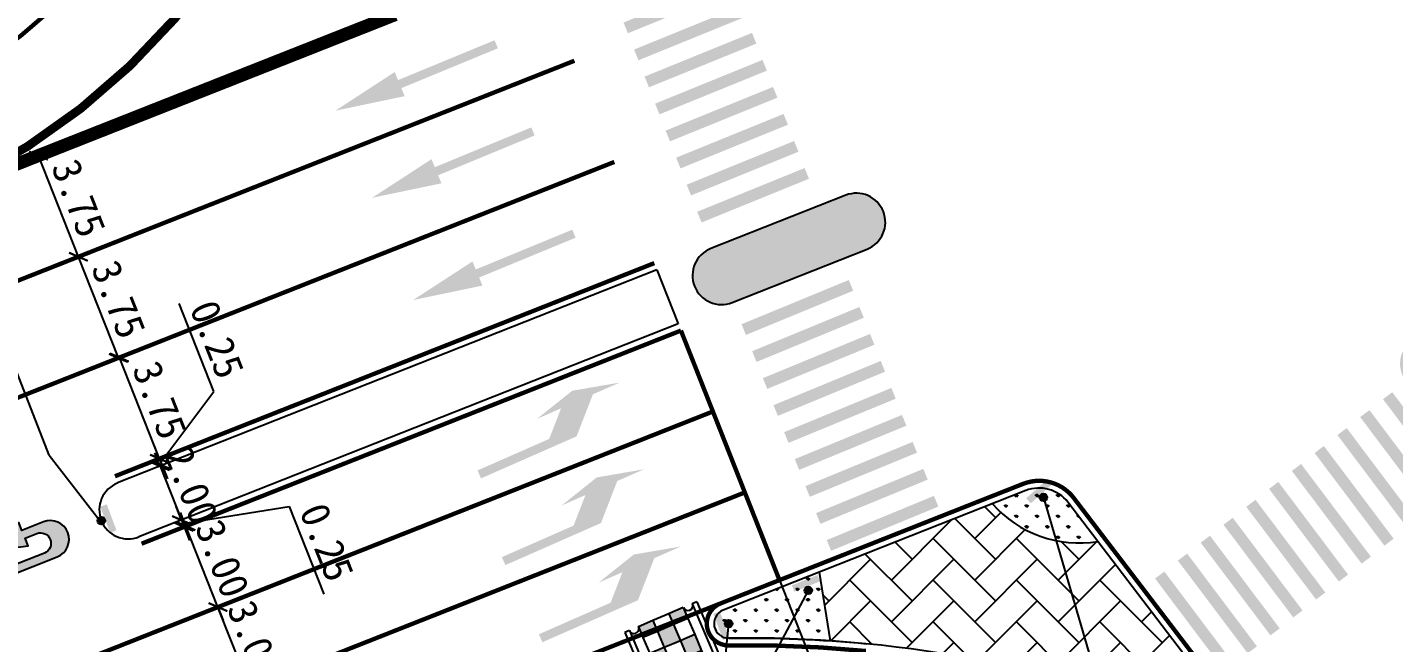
# Model space of a CAD drawing. Header units: millimetres. Extents: x 6299 to 195995, y 19522 to 226352.
# Drawn here: x 10220.62 to 10267.75, y 22395.32 to 22416.53 of the extents above; entities that cross this region are included whole.
import ezdxf

# ---------------------------------------------------------------- set-up
doc = ezdxf.new("R2010")
doc.units = ezdxf.units.MM
for name, pattern in [('DASHDOT', [25.4, 12.7, -6.35, 0, -6.35]), ('JTSS01', [6, 2, -4]), ('JTSS02', [2, 1, -1])]:
    doc.linetypes.add(name, pattern=pattern)
for name, color, linetype in [('@-交通信号', 7, 'Continuous'), ('@-交通标志', 7, 'Continuous'), ('@-地面图案', 7, 'Continuous'), ('@-设计标注', 7, 'Continuous'), ('@-道路边线', 7, 'Continuous'), ('@-隔离岛', 3, 'Continuous'), ('@-隔离栏', 7, 'Continuous'), ('RD-中线', 1, 'DASHDOT'), ('交通标志', 7, 'Continuous')]:
    doc.layers.add(name, color=color, linetype=linetype)
doc.layers.add('@-道路标线', color=255, linetype='Continuous', lineweight=0)
doc.styles.add('--黑体', font='simhei.ttf')
doc.linetypes.add('FENCELINE1', pattern='A,6.35,-2.54,[133,ltypeshp.shx,S=2.54,R=0,X=-2.54,Y=0],-2.54,25.4', length=36.83)
doc.dimstyles.new('标志标注', dxfattribs={"dimtxt": 1, "dimasz": 0.5, "dimexe": 0, "dimexo": 0, "dimgap": 0.25, "dimtad": 1, "dimzin": 0, "dimdsep": 46, "dimtxsty": '--黑体', "dimblk": 'ARCHTICK', "dimcen": 0.09, "dimadec": 0, "dimazin": 0, "dimtfac": 1, "dimtix": 1, "dimtmove": 1, "dimatfit": 0, "dimfxl": 1, "dimtolj": 1, "dimtzin": 0, "dimarcsym": 0})

# ---------------------------------------------------------------- blocks, each defined once
blk = doc.blocks.new('*U1')
at = {"layer": '@-道路边线'}
h = blk.add_hatch(color=256, dxfattribs=at)
h.dxf.hatch_style = 1
h.paths.add_polyline_path([(0.257, 4.022), (0.317, 0.023), (0.716, 0.029), (0.657, 4.028)])
blk = doc.blocks.new('*U2')
at = {"layer": '@-道路标线', "color": 0, "linetype": 'ByBlock', "lineweight": -2, "transparency": 16777216, "rotation": 291.2738774972493}
for p in [(10239.961, 22419.782, 0), (10240.324, 22418.85, 0), (10240.687, 22417.918, 0), (10241.05, 22416.986, 0), (10241.413, 22416.054, 0), (10241.776, 22415.122, 0), (10242.138, 22414.19, 0), (10242.501, 22413.259, 0), (10242.864, 22412.327, 0), (10243.227, 22411.395, 0), (10243.59, 22410.463, 0)]:
    blk.add_blockref('*U1', p, dxfattribs=at)
blk = doc.blocks.new('A$C348E0356')
at = {"layer": '交通标志', "lineweight": 15}
h = blk.add_hatch(color=1, dxfattribs=at)
h.paths.add_polyline_path([(3.003, 1.582), (2.699, 2.053), (2.346, 1.825), (2.65, 1.354)])
h.paths.add_polyline_path([(1.7, 2.828), (2.004, 2.356), (2.357, 2.584), (2.053, 3.056)])
h.paths.add_polyline_path([(2.004, 2.356), (1.473, 2.014), (1.815, 1.484), (2.346, 1.825), (2.213, 2.032)])
h.paths.add_polyline_path([(2.119, 1.012), (1.815, 1.484), (1.285, 1.142), (1.588, 0.67)])
h.paths.add_polyline_path([(1.169, 2.486), (0.639, 2.144), (0.943, 1.672), (1.473, 2.014)])
h.paths.add_polyline_path([(0.943, 1.672), (0.589, 1.444), (0.931, 0.914), (1.285, 1.142), (1.152, 1.348)])
at = {"layer": '交通标志', "lineweight": 25}
for p, q in [((1.769, 3.498), (0, 2.358)), ((1.864, 3.35), (1.769, 3.498)), ((1.864, 3.35), (0.095, 2.211)), ((2.053, 3.056), (1.7, 2.828)), ((2.357, 2.584), (2.053, 3.056)), ((1.169, 2.486), (0.639, 2.144)), ((1.7, 2.828), (1.169, 2.486)), ((1.473, 2.014), (1.169, 2.486)), ((2.004, 2.356), (1.7, 2.828)), ((2.357, 2.584), (2.004, 2.356)), ((2.699, 2.053), (2.357, 2.584)), ((0.095, 2.211), (0, 2.358)), ((0.639, 2.144), (0.285, 1.916)), ((0.943, 1.672), (0.639, 2.144)), ((1.473, 2.014), (0.943, 1.672)), ((2.004, 2.356), (1.473, 2.014)), ((1.815, 1.484), (1.473, 2.014)), ((2.346, 1.825), (2.004, 2.356)), ((2.65, 1.354), (2.213, 2.032)), ((2.699, 2.053), (2.346, 1.825)), ((3.003, 1.582), (2.566, 2.26)), ((0.589, 1.444), (0.285, 1.916)), ((0.943, 1.672), (0.589, 1.444)), ((1.285, 1.142), (0.943, 1.672)), ((1.815, 1.484), (1.285, 1.142)), ((2.119, 1.012), (1.682, 1.69)), ((2.346, 1.825), (1.815, 1.484)), ((3.003, 1.582), (2.65, 1.354)), ((0.931, 0.914), (0.589, 1.444)), ((1.235, 0.442), (0.798, 1.12)), ((1.285, 1.142), (0.931, 0.914)), ((1.588, 0.67), (1.152, 1.348)), ((3.193, 1.287), (1.425, 0.147)), ((3.288, 1.14), (1.52, 0)), ((2.119, 1.012), (1.588, 0.67)), ((2.65, 1.354), (2.119, 1.012)), ((3.288, 1.14), (3.193, 1.287)), ((1.588, 0.67), (1.235, 0.442)), ((1.52, 0), (1.425, 0.147))]:
    blk.add_line(p, q, dxfattribs=at)
for centre, major_axis, start_param, end_param in [((1.959, 3.203), (0.013, 0.175), 0.648166, 3.789759), ((0.19, 2.063), (-0.175, 0.013), 2.218962, 5.360555), ((3.098, 1.434), (-0.175, 0.013), -0.92263, 2.218962), ((1.33, 0.295), (0.013, 0.175), 3.789759, 6.931351)]:
    blk.add_ellipse(centre, major_axis=major_axis, ratio=1, start_param=start_param, end_param=end_param, dxfattribs=at)
blk = doc.blocks.new('A$C4D5C2BD2')
at = {"layer": '@-交通信号', "linetype": 'ByBlock', "lineweight": -3}
h = blk.add_hatch(color=14, dxfattribs=at)
edge = h.paths.add_edge_path()
edge.add_line((0.981, 0.31), (0.905, 0.534))
edge.add_line((0.905, 0.534), (0.001, 0.223))
edge.add_line((0.001, 0.223), (0.077, 0))
edge.add_line((0.077, 0), (0.981, 0.31))
blk.add_hatch(color=14, dxfattribs=at).paths.add_polyline_path([(0.557, 0.515, 1), (0.292, 0.515, 1)])
at = {"layer": '@-交通信号', "color": 14}
blk.add_circle((0.425, 0.515, 363.651), 0.132, dxfattribs=at)
blk = doc.blocks.new('A$C61B13433')
at = {"layer": '@-交通标志', "linetype": 'ByBlock', "lineweight": -3}
for points in [[(0.132, 0, 1), (-0.132, 0, 1)], [(0.544, -0.235), (0.48, -0.008), (-0.44, -0.267), (-0.376, -0.495)]]:
    blk.add_hatch(color=14, dxfattribs=at).paths.add_polyline_path(points)
at = {"layer": '@-交通标志', "color": 14}
blk.add_circle((0, 0), 0.132, dxfattribs=at)
blk = doc.blocks.new('A$C3C3D2F93')
at = {"layer": '@-交通信号', "linetype": 'ByBlock', "lineweight": -3}
for points in [[(0.637, 0.384, 1), (0.372, 0.384, 1)], [(0.956, 0), (0.961, 0.236), (0.005, 0.257), (0, 0.022)]]:
    blk.add_hatch(color=14, dxfattribs=at).paths.add_polyline_path(points)
at = {"layer": '@-交通信号', "color": 14}
blk.add_circle((0.504, 0.384), 0.132, dxfattribs=at)
blk = doc.blocks.new('*U45')
at = {"layer": '@-道路边线'}
h = blk.add_hatch(color=256, dxfattribs=at)
h.dxf.hatch_style = 1
h.paths.add_polyline_path([(0.257, 4.022), (0.317, 0.023), (0.716, 0.029), (0.657, 4.028)])
blk = doc.blocks.new('*U46')
at = {"layer": '@-道路标线', "color": 0, "linetype": 'ByBlock', "lineweight": -2, "transparency": 16777216, "rotation": 291.544592165372}
for p in [(10245.118, 22406.585, 0), (10245.485, 22405.655, 0), (10245.852, 22404.725, 0), (10246.22, 22403.795, 0), (10246.587, 22402.864, 0), (10246.954, 22401.934, 0), (10247.321, 22401.004, 0), (10247.689, 22400.074, 0), (10248.056, 22399.144, 0)]:
    blk.add_blockref('*U45', p, dxfattribs=at)
blk = doc.blocks.new('*U47')
at = {"layer": '@-道路边线'}
h = blk.add_hatch(color=256, dxfattribs=at)
h.dxf.hatch_style = 1
h.paths.add_polyline_path([(0.888, 0.015), (0.972, 4.014), (0.572, 4.022), (0.488, 0.023)])
blk = doc.blocks.new('*U48')
at = {"layer": '@-道路标线', "color": 0, "linetype": 'ByBlock', "lineweight": -2, "transparency": 16777216}
for p, rotation in [((10269.416, 22400.199, 0), 38.18406423180644), ((10268.63, 22399.581, 0), 38.18406423180644), ((10267.844, 22398.963, 0), 38.18406423180644), ((10267.058, 22398.345, 0), 38.18406423180644), ((10266.272, 22397.726, 0), 38.18406423180644), ((10265.486, 22397.108, 0), 38.1840642318085), ((10264.7, 22396.49, 0), 38.18406423180644), ((10263.914, 22395.872, 0), 38.18406423180644), ((10263.128, 22395.254, 0), 38.18406423180644), ((10262.342, 22394.635, 0), 38.18406423180644), ((10261.556, 22394.017, 0), 38.18406423180644)]:
    blk.add_blockref('*U47', p, dxfattribs=dict(at, rotation=rotation))
blk = doc.blocks.new('_ArchTick')
at = {"color": 0, "linetype": 'ByBlock', "const_width": 0.15}
blk.add_lwpolyline([(-0.5, -0.5), (0.5, 0.5)], dxfattribs=at)
blk = doc.blocks.new('*D67')
at = {"layer": '@-设计标注', "color": 0, "lineweight": -2, "ltscale": 1.5, "transparency": 16777216}
for p, q in [((10246.564, 22397.477), (10249.792, 22389.304)), ((10227.962, 22390.13), (10231.19, 22381.957)), ((10249.792, 22389.304), (10231.19, 22381.957))]:
    blk.add_line(p, q, dxfattribs=at)
at = {"layer": 'Defpoints', "color": 0, "ltscale": 1.5, "transparency": 16777216}
for p in [(10246.564, 22397.477, 0), (10227.962, 22390.13, 0), (10231.19, 22381.957)]:
    blk.add_point(p, dxfattribs=at)
at = {"layer": '@-设计标注', "color": 0, "lineweight": -2, "ltscale": 1.5, "transparency": 16777216, "xscale": 0.5, "yscale": 0.5, "zscale": 0.5}
for p, rotation in [((10249.792, 22389.304), 21.55299217260874), ((10231.19, 22381.957), 201.5529921726087)]:
    blk.add_blockref('_ArchTick', p, dxfattribs=dict(at, rotation=rotation))
at = {"layer": '@-设计标注', "color": 0, "ltscale": 1.5, "transparency": 16777216, "insert": (10240.214, 22386.333), "char_height": 1, "attachment_point": 5, "rotation": 21.553, "style": '--黑体'}
blk.add_mtext('\\A1;20.00', dxfattribs=at)
blk = doc.blocks.new('6米调头箭头')
at = {"layer": '@-地面图案'}
blk.add_hatch(color=256, dxfattribs=at).paths.add_polyline_path([(5.1, -0.187, 1), (5.1, 1.613), (4, 1.613), (4, 2.013), (1.6, 1.413), (4, 0.813), (4, 1.213), (4.6, 1.213, -1), (4.6, 0.213), (0, 0.213), (0, -0.187)])
at = {"layer": '@-地面图案', "flags": 128}
blk.add_lwpolyline([(0, -0.187), (5.1, -0.187, 1), (5.1, 1.613), (4, 1.613), (4, 2.013), (1.6, 1.413), (4, 0.813), (4, 1.213), (4.6, 1.213, -1), (4.6, 0.213), (0, 0.213)], format="xyb", close=True, dxfattribs=at)
blk = doc.blocks.new('*D88')
at = {"layer": '@-设计标注', "color": 0, "lineweight": -2, "ltscale": 1.5, "transparency": 16777216}
for p, q in [((10227.198, 22396.548), (10227.014, 22397.013)), ((10228.302, 22393.758), (10227.198, 22396.548)), ((10228.302, 22393.758), (10228.487, 22393.293))]:
    blk.add_line(p, q, dxfattribs=at)
at = {"layer": 'Defpoints', "color": 0, "ltscale": 1.5, "transparency": 16777216}
for p in [(10227.198, 22396.548), (10227.198, 22396.548), (10228.302, 22393.758)]:
    blk.add_point(p, dxfattribs=at)
at = {"layer": '@-设计标注', "color": 0, "lineweight": -2, "ltscale": 1.5, "transparency": 16777216, "xscale": 0.5, "yscale": 0.5, "zscale": 0.5}
for p, rotation in [((10227.198, 22396.548), 291.6005007305058), ((10228.302, 22393.758), 111.6005007305058)]:
    blk.add_blockref('_ArchTick', p, dxfattribs=dict(at, rotation=rotation))
at = {"layer": '@-设计标注', "color": 0, "ltscale": 1.5, "transparency": 16777216, "insert": (10228.453, 22395.431), "char_height": 1, "attachment_point": 5, "rotation": 291.6005, "style": '--黑体'}
blk.add_mtext('\\A1;3.00', dxfattribs=at)
blk = doc.blocks.new('*D89')
at = {"layer": '@-设计标注', "color": 0, "lineweight": -2, "ltscale": 1.5, "transparency": 16777216}
for p, q in [((10226.096, 22399.338), (10225.912, 22399.803)), ((10227.198, 22396.548), (10226.096, 22399.338)), ((10227.198, 22396.548), (10227.382, 22396.083))]:
    blk.add_line(p, q, dxfattribs=at)
at = {"layer": 'Defpoints', "color": 0, "ltscale": 1.5, "transparency": 16777216}
for p in [(10226.096, 22399.338, 0), (10226.096, 22399.338), (10227.198, 22396.548)]:
    blk.add_point(p, dxfattribs=at)
at = {"layer": '@-设计标注', "color": 0, "lineweight": -2, "ltscale": 1.5, "transparency": 16777216, "xscale": 0.5, "yscale": 0.5, "zscale": 0.5}
for p, rotation in [((10226.096, 22399.338), 291.552992172616), ((10227.198, 22396.548), 111.552992172616)]:
    blk.add_blockref('_ArchTick', p, dxfattribs=dict(at, rotation=rotation))
at = {"layer": '@-设计标注', "color": 0, "ltscale": 1.5, "transparency": 16777216, "insert": (10227.35, 22398.22), "char_height": 1, "attachment_point": 5, "rotation": 291.553, "style": '--黑体'}
blk.add_mtext('\\A1;3.00', dxfattribs=at)
blk = doc.blocks.new('*D90')
at = {"layer": '@-设计标注', "color": 0, "lineweight": -2, "ltscale": 1.5, "transparency": 16777216}
blk.add_line((10225.178, 22401.663), (10223.8, 22405.151), dxfattribs=at)
at = {"layer": 'Defpoints', "color": 0, "ltscale": 1.5, "transparency": 16777216}
for p in [(10223.8, 22405.151, 0), (10223.8, 22405.151), (10225.178, 22401.663, 0)]:
    blk.add_point(p, dxfattribs=at)
at = {"layer": '@-设计标注', "color": 0, "lineweight": -2, "ltscale": 1.5, "transparency": 16777216, "xscale": 0.5, "yscale": 0.5, "zscale": 0.5}
for p, rotation in [((10223.8, 22405.151), 111.5529921726113), ((10225.178, 22401.663), 291.5529921726113)]:
    blk.add_blockref('_ArchTick', p, dxfattribs=dict(at, rotation=rotation))
at = {"layer": '@-设计标注', "color": 0, "ltscale": 1.5, "transparency": 16777216, "insert": (10225.186, 22403.682), "char_height": 1, "attachment_point": 5, "rotation": 291.553, "style": '--黑体'}
blk.add_mtext('\\A1;3.75', dxfattribs=at)
blk = doc.blocks.new('*D91')
at = {"layer": '@-设计标注', "color": 0, "lineweight": -2, "ltscale": 1.5, "transparency": 16777216}
for p, q in [((10222.422, 22408.639), (10222.386, 22408.624)), ((10223.763, 22405.136), (10222.386, 22408.624)), ((10223.8, 22405.151), (10223.763, 22405.136))]:
    blk.add_line(p, q, dxfattribs=at)
at = {"layer": 'Defpoints', "color": 0, "ltscale": 1.5, "transparency": 16777216}
for p in [(10222.386, 22408.624), (10222.422, 22408.639, 0), (10223.8, 22405.151)]:
    blk.add_point(p, dxfattribs=at)
at = {"layer": '@-设计标注', "color": 0, "lineweight": -2, "ltscale": 1.5, "transparency": 16777216, "xscale": 0.5, "yscale": 0.5, "zscale": 0.5}
for p, rotation in [((10222.386, 22408.624), 111.5529921726059), ((10223.763, 22405.136), 291.5529921726059)]:
    blk.add_blockref('_ArchTick', p, dxfattribs=dict(at, rotation=rotation))
at = {"layer": '@-设计标注', "color": 0, "ltscale": 1.5, "transparency": 16777216, "insert": (10223.772, 22407.156), "char_height": 1, "attachment_point": 5, "rotation": 291.553, "style": '--黑体'}
blk.add_mtext('\\A1;3.75', dxfattribs=at)
blk = doc.blocks.new('*D92')
at = {"layer": '@-设计标注', "color": 0, "lineweight": -2, "ltscale": 1.5, "transparency": 16777216}
blk.add_line((10222.386, 22408.624), (10221.008, 22412.112), dxfattribs=at)
at = {"layer": 'Defpoints', "color": 0, "ltscale": 1.5, "transparency": 16777216}
for p in [(10221.008, 22412.112, 0), (10221.008, 22412.112), (10222.386, 22408.624)]:
    blk.add_point(p, dxfattribs=at)
at = {"layer": '@-设计标注', "color": 0, "lineweight": -2, "ltscale": 1.5, "transparency": 16777216, "xscale": 0.5, "yscale": 0.5, "zscale": 0.5}
for p, rotation in [((10221.008, 22412.112), 111.5529921725963), ((10222.386, 22408.624), 291.5529921725963)]:
    blk.add_blockref('_ArchTick', p, dxfattribs=dict(at, rotation=rotation))
at = {"layer": '@-设计标注', "color": 0, "ltscale": 1.5, "transparency": 16777216, "insert": (10222.394, 22410.644), "char_height": 1, "attachment_point": 5, "rotation": 291.553, "style": '--黑体'}
blk.add_mtext('\\A1;3.75', dxfattribs=at)
blk = doc.blocks.new('*D111')
at = {"layer": '@-隔离栏', "color": 0, "lineweight": -2, "ltscale": 1.5, "transparency": 16777216}
for p, q in [((10225.205, 22401.405), (10225.021, 22401.87)), ((10225.205, 22401.405), (10225.94, 22399.545)), ((10225.94, 22399.545), (10226.123, 22399.08))]:
    blk.add_line(p, q, dxfattribs=at)
at = {"layer": 'Defpoints', "color": 0, "ltscale": 1.5, "transparency": 16777216}
for p in [(10225.205, 22401.405, 0), (10225.94, 22399.545, 0), (10225.94, 22399.545)]:
    blk.add_point(p, dxfattribs=at)
at = {"layer": '@-隔离栏', "color": 0, "lineweight": -2, "ltscale": 1.5, "transparency": 16777216, "xscale": 0.5, "yscale": 0.5, "zscale": 0.5}
for p, rotation in [((10225.205, 22401.405), 291.5529921726067), ((10225.94, 22399.545), 111.5529921726067)]:
    blk.add_blockref('_ArchTick', p, dxfattribs=dict(at, rotation=rotation))
at = {"layer": '@-隔离栏', "color": 0, "ltscale": 1.5, "transparency": 16777216, "insert": (10226.275, 22400.753), "char_height": 1, "attachment_point": 5, "rotation": 291.553, "style": '--黑体'}
blk.add_mtext('\\A1;2.00', dxfattribs=at)
blk = doc.blocks.new('*D112')
at = {"layer": '@-隔离栏', "color": 0, "lineweight": -2, "ltscale": 1.5, "transparency": 16777216}
for p, q in [((10227.061, 22403.984), (10225.866, 22407.01)), ((10225.225, 22401.547), (10227.061, 22403.984)), ((10225.179, 22401.664), (10224.995, 22402.129)), ((10225.113, 22401.638), (10225.179, 22401.664)), ((10225.179, 22401.664), (10225.271, 22401.431)), ((10225.179, 22401.664), (10225.271, 22401.431)), ((10225.205, 22401.405), (10225.271, 22401.431)), ((10225.271, 22401.431), (10225.455, 22400.966))]:
    blk.add_line(p, q, dxfattribs=at)
at = {"layer": 'Defpoints', "color": 0, "ltscale": 1.5, "transparency": 16777216}
for p in [(10225.113, 22401.638), (10225.271, 22401.431), (10225.205, 22401.405)]:
    blk.add_point(p, dxfattribs=at)
at = {"layer": '@-隔离栏', "color": 0, "lineweight": -2, "ltscale": 1.5, "transparency": 16777216, "xscale": 0.5, "yscale": 0.5, "zscale": 0.5}
for p, rotation in [((10225.179, 22401.664), 291.5529921720881), ((10225.271, 22401.431), 111.5529921720881)]:
    blk.add_blockref('_ArchTick', p, dxfattribs=dict(at, rotation=rotation))
at = {"layer": '@-隔离栏', "color": 0, "ltscale": 1.5, "transparency": 16777216, "insert": (10227.166, 22405.775), "char_height": 1, "attachment_point": 5, "rotation": 291.553, "style": '--黑体'}
blk.add_mtext('\\A1;0.25', dxfattribs=at)
blk = doc.blocks.new('*D113')
at = {"layer": '@-隔离栏', "color": 0, "lineweight": -2, "ltscale": 1.5, "transparency": 16777216}
for p, q in [((10225.94, 22399.545), (10225.756, 22400.01)), ((10225.986, 22399.429), (10229.651, 22400.016)), ((10229.651, 22400.016), (10230.846, 22396.991)), ((10225.94, 22399.545), (10226.031, 22399.312)), ((10225.94, 22399.545), (10226.031, 22399.312)), ((10226.031, 22399.312), (10226.215, 22398.847))]:
    blk.add_line(p, q, dxfattribs=at)
at = {"layer": 'Defpoints', "color": 0, "ltscale": 1.5, "transparency": 16777216}
for p in [(10225.94, 22399.545), (10226.031, 22399.312), (10226.031, 22399.312)]:
    blk.add_point(p, dxfattribs=at)
at = {"layer": '@-隔离栏', "color": 0, "lineweight": -2, "ltscale": 1.5, "transparency": 16777216, "xscale": 0.5, "yscale": 0.5, "zscale": 0.5}
for p, rotation in [((10225.94, 22399.545), 291.5529921729256), ((10226.031, 22399.312), 111.5529921729256)]:
    blk.add_blockref('_ArchTick', p, dxfattribs=dict(at, rotation=rotation))
at = {"layer": '@-隔离栏', "color": 0, "ltscale": 1.5, "transparency": 16777216, "insert": (10230.952, 22398.781), "char_height": 1, "attachment_point": 5, "rotation": 291.553, "style": '--黑体'}
blk.add_mtext('\\A1;0.25', dxfattribs=at)
blk = doc.blocks.new('A$C3483784A')
at = {"layer": '@-交通标志', "linetype": 'ByBlock', "lineweight": -3}
h = blk.add_hatch(color=14, dxfattribs=at)
edge = h.paths.add_edge_path()
edge.add_line((0, 0.01), (0.236, 0))
edge.add_line((0.236, 0), (0.278, 0.955))
edge.add_line((0.278, 0.955), (0.042, 0.965))
edge.add_line((0.042, 0.965), (0, 0.01))
blk.add_hatch(color=14, dxfattribs=at).paths.add_polyline_path([(0.261, 0.454, 1), (0.526, 0.454, 1)])
at = {"layer": '@-交通标志', "color": 14}
blk.add_circle((0.394, 0.454), 0.132, dxfattribs=at)

msp = doc.modelspace()

# ---------------------------------------------------------------- hatches: boundary and pattern name
at = {"layer": '@-道路标线', "linetype": 'Continuous'}
for points in [[(10236.795, 22415.949), (10236.737, 22416.087), (10233.409, 22414.714), (10233.295, 22414.992), (10231.248, 22413.66), (10233.638, 22414.16), (10233.524, 22414.437), (10236.852, 22415.81)], [(10238.062, 22412.945), (10238.004, 22413.084), (10234.677, 22411.711), (10234.562, 22411.988), (10232.515, 22410.657), (10234.905, 22411.156), (10234.791, 22411.433), (10238.119, 22412.806)], [(10239.476, 22409.42), (10239.419, 22409.558), (10236.091, 22408.186), (10235.976, 22408.463), (10233.929, 22407.132), (10236.32, 22407.631), (10236.205, 22407.908), (10239.533, 22409.281)]]:
    msp.add_hatch(color=7, dxfattribs=at).paths.add_polyline_path(points)
at = {"layer": '@-道路标线', "linetype": 'Continuous', "extrusion": (4.62468e-17, -1.33646e-16, -1)}
for points in [[(-10236.21, 22401.121), (-10236.15, 22401.259), (-10238.622, 22402.345), (-10239.032, 22403.4), (-10238.208, 22403.038), (-10239.42, 22404.007), (-10241.046, 22404.285), (-10240.131, 22403.883), (-10239.566, 22402.433), (-10236.271, 22400.984)], [(-10237.051, 22398.132), (-10236.991, 22398.27), (-10239.462, 22399.356), (-10239.873, 22400.411), (-10239.049, 22400.049), (-10240.261, 22401.018), (-10241.887, 22401.296), (-10240.971, 22400.894), (-10240.407, 22399.444), (-10237.111, 22397.995)], [(-10238.328, 22395.474), (-10238.267, 22395.611), (-10240.739, 22396.698), (-10241.149, 22397.752), (-10240.326, 22397.39), (-10241.538, 22398.36), (-10243.163, 22398.637), (-10242.248, 22398.235), (-10241.684, 22396.785), (-10238.388, 22395.336)]]:
    msp.add_hatch(color=7, dxfattribs=at).paths.add_polyline_path(points)
at = {"layer": '@-隔离岛', "ltscale": 1.5}
h = msp.add_hatch(dxfattribs=at)
h.set_pattern_fill('ANGLE', color=30, scale=0.05)
h.set_pattern_definition([(360, (0, 0), (1e-11, 0.34925), [0.254, -0.09525]), (90, (0, 0), (-0.34925, 1e-11), [0.254, -0.09525])])
h.paths.add_polyline_path([(10247.637, 22438.405, 0.993192), (10244.863, 22436.712, 0.003416), (10244.874, 22436.693, 0.003028), (10247.522, 22432.477, 1), (10250.295, 22434.172, -0.003064)])
h.paths.add_polyline_path([(10268.505, 22405.828, 0.468249), (10268.178, 22404.327, 0.002475), (10270.621, 22401.083, 0.47032), (10272.163, 22401.083, -0.003662)])
h.paths.add_polyline_path([(10269.757, 22405.556, 0.362167), (10268.505, 22405.828, 0.003662), (10272.163, 22401.083, 0.360248), (10272.163, 22402.36, -0.00245)])
h.paths.add_polyline_path([(10250.209, 22409.937, 0.490314), (10248.85, 22410.744), (10244.199, 22408.907, 0.490314), (10243.758, 22407.389)])
h.paths.add_polyline_path([(10249.584, 22408.884, 0.341999), (10250.209, 22409.937), (10243.758, 22407.389, 0.341999), (10244.934, 22407.047)])
h = msp.add_hatch(dxfattribs=at)
h.set_pattern_fill('GRASS', color=256, scale=0.02, angle=-2e-09, style=0)
h.paths.add_polyline_path([(10256.513, 22400.16, 0.335556), (10255.06, 22400.564), (10253.905, 22400.108, 0.16299), (10256.104, 22398.836), (10255.704, 22400.202, -0.500516), (10255.534, 22400.329, -1), (10255.799, 22400.329, -0.332875), (10255.704, 22400.202), (10256.104, 22398.836, 0.090769), (10257.545, 22398.808)])
h.paths.add_polyline_path([(10247.494, 22397.006, -0.276871), (10247.424, 22397.123, -1), (10247.689, 22397.123, -0.56633), (10247.494, 22397.006), (10246.671, 22395.465, -0.009692), (10248.307, 22395.387), (10247.935, 22397.75), (10244.624, 22396.442, 0.786554), (10244.758, 22395.479), (10244.795, 22395.845, -0.385371), (10244.675, 22395.977, -1), (10244.94, 22395.977, -0.443657), (10244.795, 22395.845), (10244.758, 22395.479, 0.027883), (10244.814, 22395.477, -0.01099), (10246.671, 22395.465)])
h = msp.add_hatch(dxfattribs=at)
h.set_pattern_fill('AR-HBONE', color=30, scale=0.01, angle=-2e-09, style=0)
h.paths.add_polyline_path([(10256.104, 22398.836, -0.16299), (10253.905, 22400.108), (10247.935, 22397.75), (10248.307, 22395.387, -0.05613), (10257.612, 22393.701)])
h.paths.add_polyline_path([(10257.545, 22398.808, -0.090769), (10256.104, 22398.836), (10257.612, 22393.701, -0.011489), (10259.458, 22393.1), (10259.3, 22395.444, -0.434081), (10259.158, 22395.577, -1), (10259.423, 22395.577, -0.394621), (10259.3, 22395.444), (10259.458, 22393.1, -0.011302), (10261.245, 22392.427, 0.762322), (10261.829, 22393.195)])

# ---------------------------------------------------------------- linework, layer by layer
at = {"layer": '@-交通信号', "linetype": 'Continuous'}
msp.add_line((10255.666, 22400.329), (10264.944, 22368.713), dxfattribs=at)
at = {"layer": '@-交通信号', "linetype": 'Continuous', "lineweight": -3}
msp.add_line((10247.556, 22397.123), (10236.407, 22376.24), dxfattribs=at)
at = {"layer": '@-交通标志', "color": 0, "lineweight": -3}
msp.add_line((10221.377, 22401.786), (10219.143, 22407.506), dxfattribs=at)
at = {"layer": '@-交通标志'}
for p, q in [((10221.377, 22401.786), (10223.155, 22399.483, 0)), ((10244.808, 22395.977, 0), (10242.033, 22368.175))]:
    msp.add_line(p, q, dxfattribs=at)
at = {"layer": '@-道路标线', "color": 7, "linetype": 'Continuous', "const_width": 0.15, "elevation": 0, "flags": 128}
for points in [[(10215.441, 22413.407, 0.457015), (10225.449, 22441.948)], [(10267.452, 22434.865, 0.020501), (10286.427, 22408.833)], [(10216.635, 22410.385, 0.220977), (10230.129, 22424.592, 0.220977)], [(10261.152, 22392.195, 0.762322), (10262.028, 22393.346), (10256.712, 22400.311, 0.335556), (10254.968, 22400.796), (10244.532, 22396.674, 0.834182), (10244.82, 22395.227, -0.02818), (10249.546, 22395.034)]]:
    msp.add_lwpolyline(points, format="xyb", dxfattribs=at)
at = {"layer": '@-道路标线', "color": 7, "linetype": 'JTSS02', "ltscale": 1.5, "const_width": 0.45, "elevation": 0, "flags": 128}
msp.add_lwpolyline([(10233.312, 22416.972), (10216.635, 22410.385)], dxfattribs=at)
at = {"layer": '@-道路标线', "color": 7, "linetype": 'JTSS01', "const_width": 0.15, "elevation": 0, "flags": 128}
for points in [[(10239.492, 22415.381), (10132.75, 22373.22)], [(10240.87, 22411.893), (10134.128, 22369.732)], [(10225.666, 22395.943), (10207.065, 22388.595)]]:
    msp.add_lwpolyline(points, dxfattribs=at)
at = {"layer": '@-道路标线', "color": 7, "linetype": 'Continuous', "const_width": 0.15, "elevation": 0, "flags": 128}
for points in [[(10242.247, 22408.405), (10223.646, 22401.058)], [(10243.166, 22406.08), (10224.564, 22398.733)], [(10246.564, 22397.477), (10243.166, 22406.08)], [(10244.268, 22403.29), (10225.666, 22395.943)], [(10245.37, 22400.5), (10226.768, 22393.152)], [(10239.961, 22394.869), (10244.532, 22396.674)]]:
    msp.add_lwpolyline(points, dxfattribs=at)
at = {"layer": '@-隔离栏', "color": 4, "linetype": 'FENCELINE1', "ltscale": 0.1, "const_width": 0.3, "elevation": 0, "flags": 128}
msp.add_lwpolyline([(10216.635, 22410.385, 0.220977), (10230.129, 22424.592, 0.220977)], format="xyb", dxfattribs=at)
at = {"layer": 'RD-中线', "color": 32, "linetype": 'Continuous', "true_color": 0xcd6928, "elevation": 0}
msp.add_lwpolyline([(10249.584, 22408.884, 1), (10248.85, 22410.744), (10244.199, 22408.907, 1), (10244.934, 22407.047)], format="xyb", close=True, dxfattribs=at)
at = {"layer": 'RD-中线', "color": 3, "linetype": 'Continuous', "elevation": 0}
for points in [[(10242.339, 22408.173), (10223.738, 22400.826)], [(10242.339, 22408.173), (10243.074, 22406.313)], [(10243.074, 22406.313), (10224.472, 22398.965)], [(10247.935, 22397.75), (10248.307, 22395.387)]]:
    msp.add_lwpolyline(points, dxfattribs=at)
for points in [[(10261.245, 22392.427, 0.762322), (10261.829, 22393.195), (10256.513, 22400.16, 0.335556), (10255.06, 22400.564), (10244.624, 22396.442, 0.834182), (10244.816, 22395.477, -0.02818), (10249.57, 22395.283, -0.02818)], [(10261.244, 22392.428, 0.099857), (10244.816, 22395.477, 0.099857)]]:
    msp.add_lwpolyline(points, format="xyb", dxfattribs=at)
at = {"layer": 'RD-中线', "color": 3, "linetype": 'Continuous'}
for centre, radius, start, end in [((10224.105, 22399.895, 0), 1, 111.553, 291.553), ((10256.903, 22402.756, 0), 4, 221.4617, 279.2364)]:
    msp.add_arc(centre, radius, start, end, dxfattribs=at)

# ---------------------------------------------------------------- block references
at = {"layer": '@-交通信号', "rotation": 223.2272155499337}
msp.add_blockref('A$C3C3D2F93', (10255.771, 22400.954), dxfattribs=at)
at = {"layer": '@-交通信号', "linetype": 'Continuous', "ltscale": 2, "rotation": 183.0319788855068}
msp.add_blockref('A$C4D5C2BD2', (10247.953, 22397.659, -363.651), dxfattribs=at)
at = {"layer": '@-交通标志'}
for name, p, rotation in [('A$C3483784A', (10223.359, 22400.099, 0), 203.0508240257243), ('A$C61B13433', (10244.808, 22395.977, 0), 274.4683029073354)]:
    msp.add_blockref(name, p, dxfattribs=dict(at, rotation=rotation))
at = {"layer": '@-交通标志', "lineweight": 0, "ltscale": 0.5, "xscale": 0.9599999997129494, "yscale": 0.9600000000946608, "zscale": 0.9600000000000364, "rotation": 80.15728358882781}
msp.add_blockref('A$C348E0356', (10244.252, 22393.429), dxfattribs=at)
at = {"layer": '@-地面图案', "xscale": 0.7216382132603331, "yscale": 0.7216382132603331, "zscale": 0.7216382132603331, "rotation": 21.46021348368348}
msp.add_blockref('6米调头箭头', (10218.178, 22397.054, 0), dxfattribs=at)
at = {"layer": '@-道路标线'}
for name in ['*U2', '*U46', '*U48']:
    msp.add_blockref(name, (0, 0), dxfattribs=at)

# ---------------------------------------------------------------- dimensions: what is measured, and where the dimension line sits
at = {"layer": '@-设计标注', "ltscale": 1.5}
for p1, p2, distance, picture, middle in [((10222.386, 22408.624), (10221.008, 22412.112, 0), 0, '*D92', (10222.394, 22410.644)), ((10223.8, 22405.151), (10222.422, 22408.639, 0), 0.04, '*D91', (10223.772, 22407.156)), ((10225.178, 22401.663, 0), (10223.8, 22405.151, 0), 0, '*D90', (10225.186, 22403.682)), ((10227.198, 22396.548), (10226.096, 22399.338, 0), 0, '*D89', (10227.35, 22398.22)), ((10246.564, 22397.477, 0), (10227.962, 22390.13, 0), 8.787, '*D67', (10240.214, 22386.333)), ((10228.302, 22393.758), (10227.198, 22396.548), 0, '*D88', (10228.453, 22395.431))]:
    dim = msp.add_aligned_dim(p1=p1, p2=p2, distance=distance, dimstyle='标志标注', dxfattribs=at)
    dim.commit()
    dim.dimension.update_dxf_attribs({"geometry": picture, "text_midpoint": middle})
at = {"layer": '@-隔离栏', "ltscale": 1.5}
for base, p1, p2, picture, middle in [((10225.271, 22401.431), (10225.113, 22401.638), (10225.205, 22401.405), '*D112', (10226.969, 22404.217)), ((10226.031, 22399.312), (10225.94, 22399.545), (10226.031, 22399.312), '*D113', (10229.743, 22399.784))]:
    dim = msp.add_linear_dim(base=base, p1=p1, p2=p2, angle=291.553, dimstyle='标志标注', dxfattribs=at)
    dim.commit()
    dim.dimension.update_dxf_attribs({"geometry": picture, "text_midpoint": middle, "dimtype": 161})
dim = msp.add_aligned_dim(p1=(10225.205, 22401.405, 0), p2=(10225.94, 22399.545, 0), distance=0, dimstyle='标志标注', dxfattribs=at)
dim.commit()
dim.dimension.update_dxf_attribs({"geometry": '*D111', "text_midpoint": (10226.275, 22400.753)})

doc.saveas('drawing.dxf')
